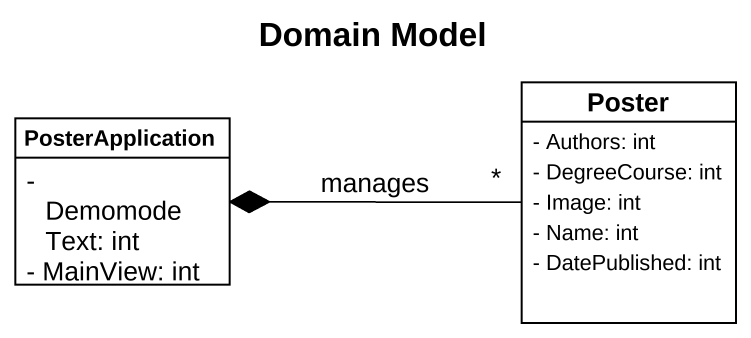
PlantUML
@startuml
title Domain Model
hide circle
hide empty members
skinparam classAttributeIconSize 0
class Poster {
  - Authors: int
  - DegreeCourse: int
  - Image: int
  - Name: int
  - DatePublished: int
}
class PosterApplication {
  - DemomodeText: int
  - MainView: int
}
Poster "*" -left-* PosterApplication : manages
@enduml
